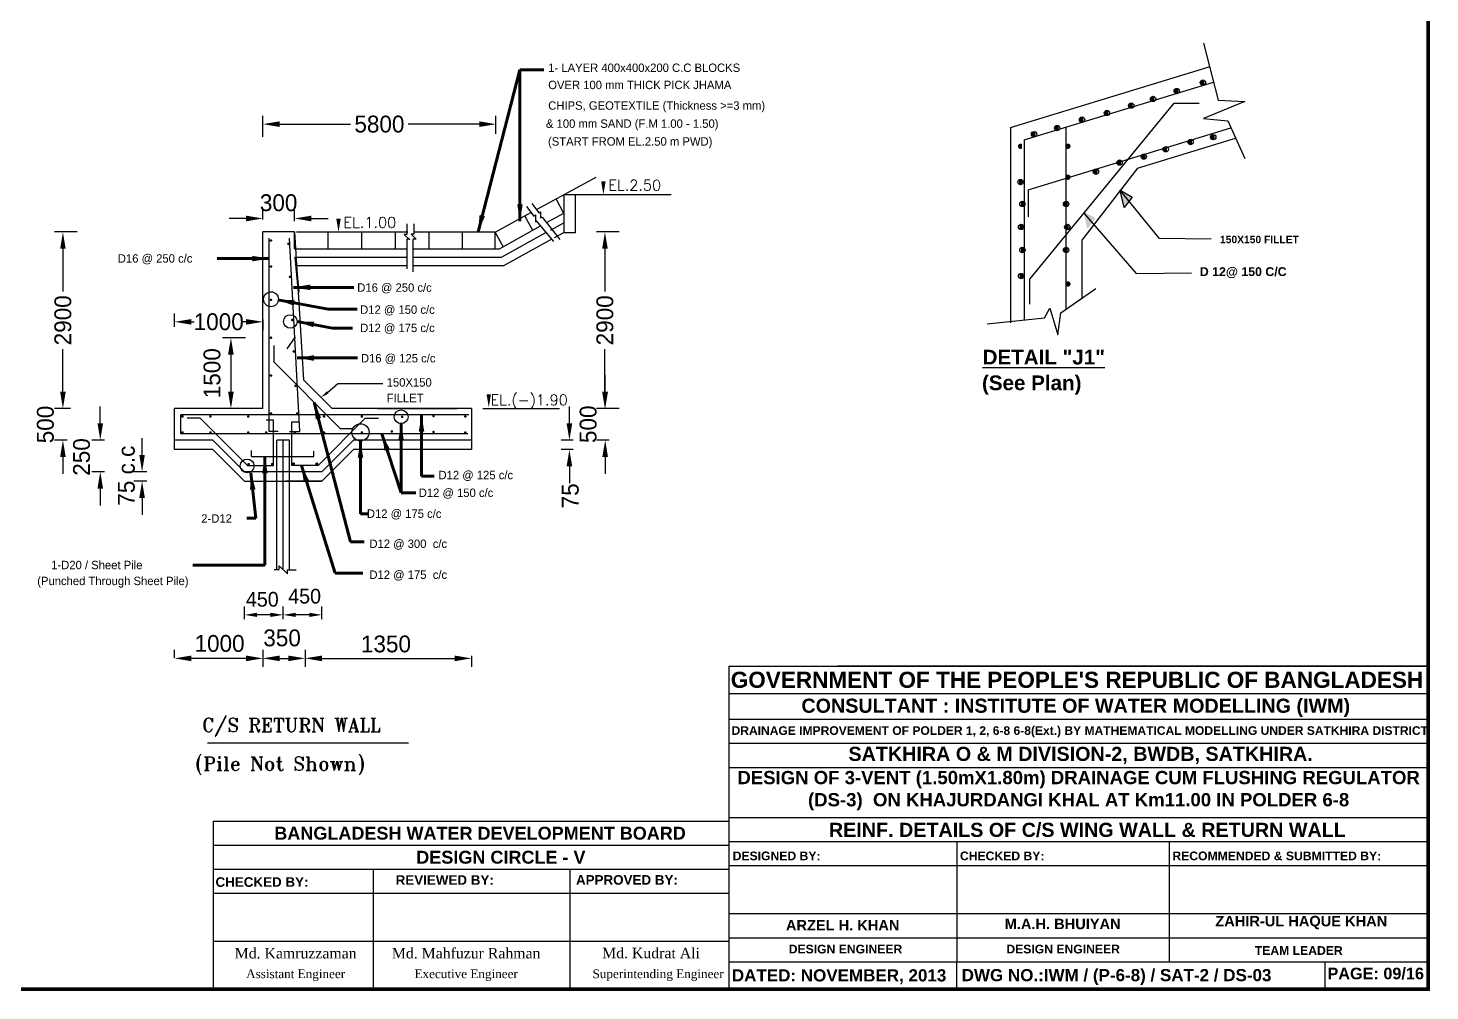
# Model space of a CAD drawing. Extents: x -377620 to 406987, y -326460 to -226264.
# Drawn here: x 224406 to 241071, y -254171 to -242722 of the extents above; entities that cross this region are included whole.
import ezdxf

# ---------------------------------------------------------------- set-up
doc = ezdxf.new("R2010")
doc.units = 0
doc.header["$LTSCALE"] = 300
doc.header["$MEASUREMENT"] = 0
doc.layers.get('DEFPOINTS').update_dxf_attribs({"linetype": 'CONTINUOUS'})
doc.layers.add('Left Bank Profile', color=7, linetype='CONTINUOUS', lineweight=25)
doc.layers.add('LINE', color=7, linetype='CONTINUOUS')
doc.styles.add('BIG', font='ROMANT.SHX')
doc.styles.add('sum', font='arialbd.ttf')
doc.dimstyles.new('3', dxfattribs={"dimtxt": 225, "dimasz": 350, "dimexe": 100, "dimexo": 25, "dimgap": 9, "dimtad": 0, "dimdec": 0, "dimzin": 0, "dimdsep": 46, "dimtxsty": 'Standard', "dimcen": 0, "dimclrd": 5, "dimclre": 6, "dimclrt": 256, "dimadec": 0, "dimazin": 0, "dimtfac": 1, "dimtdec": 0, "dimtofl": 0, "dimtmove": 2, "dimatfit": 3, "dimfxl": 1, "dimtolj": 1, "dimtzin": 0, "dimarcsym": 0})

# ---------------------------------------------------------------- blocks, each defined once
blk = doc.blocks.new('*D777')
at = {"layer": 'DEFPOINTS', "color": 0}
for p in [(225762, -247997), (225845, -247997), (225845, -248109)]:
    blk.add_point(p, dxfattribs=at)
at = {"layer": 'LINE', "color": 7}
for p, q in [((225762, -247797), (225762, -247597)), ((225820, -247997), (225662, -247997)), ((225820, -248109), (225662, -248109)), ((225762, -248309), (225762, -248509))]:
    blk.add_line(p, q, dxfattribs=at)
for points in [[(225729, -247797), (225795, -247797), (225762, -247997)], [(225729, -248309), (225795, -248309), (225762, -248109)]]:
    blk.add_solid(points, dxfattribs=at)
at = {"layer": 'LINE', "color": 7, "insert": (225576, -248044), "char_height": 200, "attachment_point": 5, "rotation": 90}
blk.add_mtext('\\A1;75 c.c', dxfattribs=at)
blk = doc.blocks.new('*D778')
at = {"layer": 'DEFPOINTS', "color": 0}
for p in [(231267, -247247), (231338, -247247), (231338, -247622)]:
    blk.add_point(p, dxfattribs=at)
at = {"layer": 'LINE', "color": 7}
for p, q in [((231267, -247047), (231267, -246847)), ((231313, -247247), (231167, -247247)), ((231313, -247622), (231167, -247622)), ((231267, -247822), (231267, -248022))]:
    blk.add_line(p, q, dxfattribs=at)
for points in [[(231233, -247047), (231300, -247047), (231267, -247247)], [(231233, -247822), (231300, -247822), (231267, -247622)]]:
    blk.add_solid(points, dxfattribs=at)
at = {"layer": 'LINE', "color": 7, "insert": (231065, -247433), "char_height": 200, "attachment_point": 5, "rotation": 90}
blk.add_mtext('\\A1;500', dxfattribs=at)
blk = doc.blocks.new('*D779')
at = {"layer": 'DEFPOINTS', "color": 0}
for p in [(226148, -246215), (226148, -246301), (227198, -246162)]:
    blk.add_point(p, dxfattribs=at)
at = {"layer": 'LINE', "color": 7}
for p, q in [((226148, -246276), (226148, -246115)), ((226348, -246215), (226380, -246215)), ((226998, -246215), (226965, -246215)), ((227198, -246187), (227198, -246315))]:
    blk.add_line(p, q, dxfattribs=at)
for points in [[(226348, -246182), (226348, -246249), (226148, -246215)], [(226998, -246182), (226998, -246249), (227198, -246215)]]:
    blk.add_solid(points, dxfattribs=at)
at = {"layer": 'LINE', "color": 7, "insert": (226673, -246215), "char_height": 200, "attachment_point": 5}
blk.add_mtext('\\A1;1000', dxfattribs=at)
blk = doc.blocks.new('*D780')
at = {"layer": 'DEFPOINTS', "color": 0}
for p in [(225265, -247622), (225340, -247622), (225340, -247997)]:
    blk.add_point(p, dxfattribs=at)
at = {"layer": 'LINE', "color": 7}
for p, q in [((225265, -247422), (225265, -247222)), ((225315, -247622), (225165, -247622)), ((225315, -247997), (225165, -247997)), ((225265, -248197), (225265, -248397))]:
    blk.add_line(p, q, dxfattribs=at)
for points in [[(225232, -247422), (225298, -247422), (225265, -247622)], [(225232, -248197), (225298, -248197), (225265, -247997)]]:
    blk.add_solid(points, dxfattribs=at)
at = {"layer": 'LINE', "color": 7, "insert": (225043, -247822), "char_height": 200, "attachment_point": 5, "rotation": 90}
blk.add_mtext('\\A1;250', dxfattribs=at)
blk = doc.blocks.new('*D781')
at = {"layer": 'DEFPOINTS', "color": 0}
for p in [(224821, -247247), (224896, -247247), (224896, -247622)]:
    blk.add_point(p, dxfattribs=at)
at = {"layer": 'LINE', "color": 7}
for p, q in [((224821, -247047), (224821, -246847)), ((224871, -247247), (224721, -247247)), ((224871, -247622), (224721, -247622)), ((224821, -247822), (224821, -248022))]:
    blk.add_line(p, q, dxfattribs=at)
for points in [[(224788, -247047), (224854, -247047), (224821, -247247)], [(224788, -247822), (224854, -247822), (224821, -247622)]]:
    blk.add_solid(points, dxfattribs=at)
at = {"layer": 'LINE', "color": 7, "insert": (224613, -247436), "char_height": 200, "attachment_point": 5, "rotation": 90}
blk.add_mtext('\\A1;500', dxfattribs=at)
blk = doc.blocks.new('*D782')
at = {"layer": 'DEFPOINTS', "color": 0}
for p in [(224821, -245147), (225017, -245147), (224938, -247247)]:
    blk.add_point(p, dxfattribs=at)
at = {"layer": 'LINE', "color": 7}
for p, q in [((224992, -245147), (224721, -245147)), ((224821, -245347), (224821, -245854)), ((224821, -247047), (224821, -246539)), ((224913, -247247), (224721, -247247))]:
    blk.add_line(p, q, dxfattribs=at)
for points in [[(224788, -245347), (224854, -245347), (224821, -245147)], [(224788, -247047), (224854, -247047), (224821, -247247)]]:
    blk.add_solid(points, dxfattribs=at)
at = {"layer": 'LINE', "color": 7, "insert": (224821, -246197), "char_height": 200, "attachment_point": 5, "rotation": 90}
blk.add_mtext('\\A1;2900', dxfattribs=at)
blk = doc.blocks.new('*D767')
at = {"layer": 'DEFPOINTS', "color": 0}
for p in [(231264, -245147), (231460, -245147), (231460, -247247)]:
    blk.add_point(p, dxfattribs=at)
at = {"layer": 'LINE', "color": 7}
for p, q in [((231435, -245147), (231164, -245147)), ((231264, -245347), (231264, -245854)), ((231264, -247047), (231264, -246539)), ((231435, -247247), (231164, -247247))]:
    blk.add_line(p, q, dxfattribs=at)
for points in [[(231231, -245347), (231298, -245347), (231264, -245147)], [(231231, -247047), (231298, -247047), (231264, -247247)]]:
    blk.add_solid(points, dxfattribs=at)
at = {"layer": 'LINE', "color": 7, "insert": (231264, -246197), "char_height": 200, "attachment_point": 5, "rotation": 90}
blk.add_mtext('\\A1;2900', dxfattribs=at)
blk = doc.blocks.new('*D768')
at = {"layer": 'DEFPOINTS', "color": 0}
for p in [(226148, -250216), (226148, -250236), (227198, -250163)]:
    blk.add_point(p, dxfattribs=at)
at = {"layer": 'LINE', "color": 7}
for p, q in [((226148, -250211), (226148, -250116)), ((226998, -250216), (226348, -250216)), ((227198, -250188), (227198, -250316))]:
    blk.add_line(p, q, dxfattribs=at)
for points in [[(226348, -250183), (226348, -250250), (226148, -250216)], [(226998, -250183), (226998, -250250), (227198, -250216)]]:
    blk.add_solid(points, dxfattribs=at)
at = {"layer": 'LINE', "color": 7, "insert": (226683, -250040), "char_height": 200, "attachment_point": 5}
blk.add_mtext('\\A1;1000', dxfattribs=at)
blk = doc.blocks.new('*D769')
at = {"layer": 'DEFPOINTS', "color": 0}
for p in [(226978, -249699), (226978, -249776), (227438, -249776)]:
    blk.add_point(p, dxfattribs=at)
at = {"layer": 'LINE', "color": 7}
for p, q in [((226978, -249751), (226978, -249599)), ((227438, -249751), (227438, -249599)), ((227288, -249699), (227128, -249699))]:
    blk.add_line(p, q, dxfattribs=at)
for points in [[(227128, -249674), (227128, -249724), (226978, -249699)], [(227288, -249674), (227288, -249724), (227438, -249699)]]:
    blk.add_solid(points, dxfattribs=at)
at = {"layer": 'LINE', "color": 7, "insert": (227191, -249515), "char_height": 175, "attachment_point": 5}
blk.add_mtext('\\A1;450', dxfattribs=at)
blk = doc.blocks.new('*D770')
at = {"layer": 'DEFPOINTS', "color": 0}
for p in [(227198, -250091), (227699, -250091), (227699, -250216)]:
    blk.add_point(p, dxfattribs=at)
at = {"layer": 'LINE', "color": 7}
for p, q in [((227198, -250116), (227198, -250316)), ((227699, -250116), (227699, -250316)), ((227398, -250216), (227499, -250216))]:
    blk.add_line(p, q, dxfattribs=at)
for points in [[(227398, -250183), (227398, -250250), (227198, -250216)], [(227499, -250183), (227499, -250250), (227699, -250216)]]:
    blk.add_solid(points, dxfattribs=at)
at = {"layer": 'LINE', "color": 7, "insert": (227426, -249974), "char_height": 200, "attachment_point": 5}
blk.add_mtext('\\A1;350', dxfattribs=at)
blk = doc.blocks.new('*D771')
at = {"layer": 'DEFPOINTS', "color": 0}
for p in [(227699, -250161), (229678, -250161), (229678, -250216)]:
    blk.add_point(p, dxfattribs=at)
at = {"layer": 'LINE', "color": 7}
for p, q in [((227699, -250186), (227699, -250316)), ((227899, -250216), (229478, -250216)), ((229678, -250186), (229678, -250316))]:
    blk.add_line(p, q, dxfattribs=at)
for points in [[(227899, -250183), (227899, -250250), (227699, -250216)], [(229478, -250183), (229478, -250250), (229678, -250216)]]:
    blk.add_solid(points, dxfattribs=at)
at = {"layer": 'LINE', "color": 7, "insert": (228661, -250046), "char_height": 200, "attachment_point": 5}
blk.add_mtext('\\A1;1350', dxfattribs=at)
blk = doc.blocks.new('*D772')
at = {"layer": 'DEFPOINTS', "color": 0}
for p in [(230842, -247622), (230913, -247622), (230913, -247734)]:
    blk.add_point(p, dxfattribs=at)
at = {"layer": 'LINE', "color": 7}
for p, q in [((230842, -247422), (230842, -247222)), ((230888, -247622), (230742, -247622)), ((230888, -247734), (230742, -247734)), ((230842, -247934), (230842, -248134))]:
    blk.add_line(p, q, dxfattribs=at)
for points in [[(230808, -247422), (230875, -247422), (230842, -247622)], [(230808, -247934), (230875, -247934), (230842, -247734)]]:
    blk.add_solid(points, dxfattribs=at)
at = {"layer": 'LINE', "color": 7, "insert": (230853, -248284), "char_height": 200, "attachment_point": 5, "rotation": 90}
blk.add_mtext('\\A1;75', dxfattribs=at)
blk = doc.blocks.new('*D773')
at = {"layer": 'DEFPOINTS', "color": 0}
for p in [(229969, -243865), (227198, -244040), (229969, -244004)]:
    blk.add_point(p, dxfattribs=at)
at = {"layer": 'LINE', "color": 7}
for p, q in [((227198, -244015), (227198, -243765)), ((229969, -243979), (229969, -243765)), ((227398, -243865), (228241, -243865)), ((229769, -243865), (228926, -243865))]:
    blk.add_line(p, q, dxfattribs=at)
for points in [[(227398, -243831), (227398, -243898), (227198, -243865)], [(229769, -243831), (229769, -243898), (229969, -243865)]]:
    blk.add_solid(points, dxfattribs=at)
at = {"layer": 'LINE', "color": 7, "insert": (228583, -243865), "char_height": 200, "attachment_point": 5}
blk.add_mtext('\\A1;5800', dxfattribs=at)
blk = doc.blocks.new('*D774')
at = {"layer": 'DEFPOINTS', "color": 0}
for p in [(227198, -244986), (227198, -245022), (227573, -245043)]:
    blk.add_point(p, dxfattribs=at)
at = {"layer": 'LINE', "color": 7}
for p, q in [((227198, -244997), (227198, -244886)), ((227573, -245018), (227573, -244886)), ((226998, -244986), (226798, -244986)), ((227773, -244986), (227973, -244986))]:
    blk.add_line(p, q, dxfattribs=at)
for points in [[(226998, -244953), (226998, -245020), (227198, -244986)], [(227773, -244953), (227773, -245020), (227573, -244986)]]:
    blk.add_solid(points, dxfattribs=at)
at = {"layer": 'LINE', "color": 7, "insert": (227385, -244800), "char_height": 200, "attachment_point": 5}
blk.add_mtext('\\A1;300', dxfattribs=at)
blk = doc.blocks.new('*D775')
at = {"layer": 'DEFPOINTS', "color": 0}
for p in [(227438, -249699), (227438, -249776), (227899, -249776)]:
    blk.add_point(p, dxfattribs=at)
at = {"layer": 'LINE', "color": 7}
for p, q in [((227438, -249751), (227438, -249599)), ((227899, -249751), (227899, -249599)), ((227749, -249699), (227588, -249699))]:
    blk.add_line(p, q, dxfattribs=at)
for points in [[(227588, -249674), (227588, -249724), (227438, -249699)], [(227749, -249674), (227749, -249724), (227899, -249699)]]:
    blk.add_solid(points, dxfattribs=at)
at = {"layer": 'LINE', "color": 7, "insert": (227694, -249478), "char_height": 175, "attachment_point": 5}
blk.add_mtext('\\A1;450', dxfattribs=at)
blk = doc.blocks.new('A$C592C3544')
at = {"layer": 'LINE'}
for s, p in [('1- LAYER 400x400x200 C.C BLOCKS', (106, -17)), ('OVER 100 mm THICK PICK JHAMA', (106, -221)), ('CHIPS, GEOTEXTILE (Thickness >=3 mm) ', (106, -466)), ('& 100 mm SAND (F.M 1.00 - 1.50)', (79, -681))]:
    blk.add_text(s, height=100, dxfattribs=at).set_placement(p)
blk = doc.blocks.new('*D776')
at = {"layer": 'DEFPOINTS', "color": 0}
for p in [(227018, -246405), (226818, -247247), (226943, -247247)]:
    blk.add_point(p, dxfattribs=at)
at = {"layer": 'LINE', "color": 7}
for p, q in [((226993, -246405), (226718, -246405)), ((226818, -246605), (226818, -247047)), ((226918, -247247), (226718, -247247))]:
    blk.add_line(p, q, dxfattribs=at)
for points in [[(226784, -246605), (226851, -246605), (226818, -246405)], [(226784, -247047), (226851, -247047), (226818, -247247)]]:
    blk.add_solid(points, dxfattribs=at)
at = {"layer": 'LINE', "color": 7, "insert": (226594, -246826), "char_height": 200, "attachment_point": 5, "rotation": 90}
blk.add_mtext('\\A1;1500', dxfattribs=at)

msp = doc.modelspace()

# ---------------------------------------------------------------- hatches: boundary and pattern name
at = {"layer": 'LINE'}
for points in [[(238078.1136, -243444.4613), (238078.1136, -243498.6532, -0.5871157507), (238029.56, -243471.5573, -0.5871157507)], [(238388.5312, -243343.4924), (238388.5312, -243397.6844, -0.5871157507), (238339.9777, -243370.5884, -0.5871157507)], [(237536.6876, -243617.5508), (237536.6876, -243671.7427, -0.5871157507), (237488.134, -243644.6467, -0.5871157507)], [(237796.5723, -243538.2183), (237796.5723, -243592.4102, -0.5871157507), (237748.0187, -243565.3142, -0.5871157507)], [(236951.9478, -243783.4283), (236951.9478, -243837.6202, -0.5871157507), (236903.3942, -243810.5242, -0.5871157507)], [(237247.9273, -243704.0955), (237247.9273, -243758.2874, -0.5871157507), (237199.3737, -243731.1915, -0.5871157507)], [(236381.6458, -243956.5177), (236381.6458, -244010.7096, -0.5871157507), (236333.0922, -243983.6137, -0.5871157507)], [(236655.9684, -243884.3972), (236655.9684, -243938.5891, -0.5871157507), (236607.4148, -243911.4931, -0.5871157507)], [(236221.3908, -244100.7588), (236221.3908, -244154.9508, -0.5871157507), (236172.8373, -244127.8548, -0.5871157507)], [(236750.4594, -244100.7588), (236750.4594, -244154.9508, 0.5871157507), (236799.013, -244127.8548, 0.5871157507)], [(237946.735, -244136.8191), (237946.735, -244191.011, -0.5871157507), (237898.1815, -244163.9151, -0.5871157507)], [(238242.7145, -244050.2744), (238242.7145, -244104.4663, -0.5871157507), (238194.1609, -244077.3704, -0.5871157507)], [(238511.2545, -243992.578), (238511.2545, -244046.7699, -0.5871157507), (238462.7009, -244019.674, -0.5871157507)], [(237398.09, -244295.4844), (237398.09, -244349.6763, -0.5871157507), (237349.5364, -244322.5804, -0.5871157507)], [(237686.8507, -244223.3639), (237686.8507, -244277.5558, -0.5871157507), (237638.2971, -244250.4598, -0.5871157507)], [(236750.4594, -244468.5741), (236750.4594, -244522.766, 0.5871157507), (236799.013, -244495.6701, 0.5871157507)], [(237116.5487, -244403.6655), (237116.5487, -244457.8574, -0.5871157507), (237067.9952, -244430.7615, -0.5871157507)], [(236187.3761, -244526.2705), (236187.3761, -244580.4624, 0.5871157507), (236235.9297, -244553.3665, 0.5871157507)], [(236209.0335, -244785.9047), (236209.0335, -244840.0966, 0.5871157507), (236257.587, -244813.0006, 0.5871157507)], [(236762.8168, -244785.9047), (236762.8168, -244840.0966, -0.5871157507), (236714.2632, -244813.0006, -0.5871157507)], [(236194.5952, -245059.9628), (236194.5952, -245114.1547, 0.5871157507), (236243.1488, -245087.0587, 0.5871157507)], [(236777.255, -245059.9628), (236777.255, -245114.1547, -0.5871157507), (236728.7014, -245087.0587, -0.5871157507)], [(236209.0335, -245334.0211), (236209.0335, -245388.213, 0.5871157507), (236257.587, -245361.1171, 0.5871157507)], [(236762.8168, -245334.0211), (236762.8168, -245388.213, -0.5871157507), (236714.2632, -245361.1171, -0.5871157507)], [(236194.5952, -245644.1397), (236194.5952, -245698.3316, 0.5871157507), (236243.1488, -245671.2357, 0.5871157507)], [(236750.4594, -245737.8967), (236750.4594, -245792.0886, 0.5871157507), (236799.013, -245764.9926, 0.5871157507)]]:
    msp.add_hatch(color=7, dxfattribs=at).paths.add_polyline_path(points)
h = msp.add_hatch(color=7, dxfattribs=at)
h.paths.add_polyline_path([(236247.7272, -244789.9657, 0.6597190782), (236193.9122, -244813.0006, 0.6597190782), (236247.7272, -244836.0356)])
h.paths.add_polyline_path([(236243.1488, -245087.0587, 1), (236179.474, -245087.0587, 1)])
h.paths.add_polyline_path([(236247.7272, -245338.0822, 0.6597190782), (236193.9122, -245361.1171, 0.6597190782), (236247.7272, -245384.152)])
h = msp.add_hatch(color=7, dxfattribs=at)
h.paths.add_polyline_path([(236777.938, -244813.0006, -0.6597190782), (236724.1231, -244836.0356), (236724.1231, -244789.9657, -0.6597190782)])
h.paths.add_polyline_path([(236728.7014, -245087.0587, -1), (236792.3763, -245087.0587, -1)])
h.paths.add_polyline_path([(236724.1231, -245384.152), (236724.1231, -245338.0822, -0.6597190782), (236777.938, -245361.1171, -0.6597190782)])
h = msp.add_hatch(color=7, dxfattribs=at)
h.paths.add_polyline_path([(237383.5682, -244646.9317), (237499.273, -244713.7432), (237469.5763, -244752.3117)])
h.paths.add_polyline_path([(237499.273, -244713.7432), (237531.59, -244732.4041), (237493.1843, -244781.237), (237469.5763, -244752.3117)])
h.paths.add_polyline_path([(237469.5763, -244752.3117), (237493.1843, -244781.237), (237434.2732, -244856.1423), (237424.4365, -244810.9369)])
h.paths.add_polyline_path([(237390.6324, -244655.587), (237469.5763, -244752.3117), (237424.4365, -244810.9369)])
h = msp.add_hatch(color=7, dxfattribs=at)
h.paths.add_polyline_path([(237062.5722, -244966.2464), (237032.8755, -245004.8149), (236946.8674, -244899.4348)])
h.paths.add_polyline_path([(237056.4835, -245033.7401), (237032.8755, -245004.8149), (237062.5722, -244966.2464), (237094.8893, -244984.9073)])
h.paths.add_polyline_path([(237032.8755, -245004.8149), (237056.4835, -245033.7401), (236997.5724, -245108.6455), (236987.7358, -245063.4401)])
h.paths.add_polyline_path([(236953.9316, -244908.0901), (237032.8755, -245004.8149), (236987.7358, -245063.4401)])

# ---------------------------------------------------------------- linework, layer by layer
at = {"layer": 'LINE', "color": 7}
for p, q in [((238379.4672, -242902.6362), (238552.7234, -243580.5696)), ((236084.6155, -243903.9215), (238445.7029, -243183.1727)), ((236247.7272, -244051.019), (238497.4441, -243364.2674)), ((238026.0552, -243614.3761), (236311.4067, -245706.2085)), ((238026.0552, -243614.3761), (238327.5156, -243614.3761)), ((238870.3598, -243594.9937), (238379.4672, -243796.9315)), ((238552.7234, -243580.5696), (238870.3598, -243594.9937)), ((238379.4672, -243796.9315), (238668.2276, -243825.7799)), ((236084.6155, -243903.9215), (236084.6155, -246226.3358)), ((236293.5497, -244645.6238), (238705.9434, -243909.2132)), ((236743.2403, -243899.758), (236743.2403, -246067.0097)), ((238668.2276, -243825.7799), (238870.3598, -244272.9274)), ((236247.7272, -244051.019), (236247.7272, -246191.5631)), ((237595.6293, -244386.2841), (238760.8152, -244030.5978)), ((237595.6293, -244386.2841), (236934.6888, -245244.679)), ((230457.5068, -244874.7434), (231160.6005, -244496.8758)), ((230776.7784, -244928.8592), (230682.6616, -244753.7372)), ((230776.7784, -244702.3612), (230776.7784, -245155.3573)), ((230776.7784, -244703.1555), (230911.7229, -244703.1555)), ((230911.7229, -244703.1555), (230911.7229, -245155.3573)), ((230911.7229, -244703.1555), (232050.7229, -244703.1555)), ((236293.5497, -244645.6238), (236293.5497, -244964.8577)), ((237381.1914, -244644.0196), (237850.0809, -245218.5188)), ((237383.5682, -244646.9317), (237531.59, -244732.4041)), ((237434.2732, -244856.1423), (237390.0385, -244652.858)), ((237531.59, -244732.4041), (237434.2732, -244856.1423)), ((229968.8791, -245145.6131), (230383.6474, -244914.4381)), ((230306.332, -244951.993), (230403.7013, -245126.6905)), ((230330.3645, -244844.7959), (230417.4095, -244958.5661)), ((230395.1048, -244806.612), (230478.0049, -244920.3822)), ((230415.337, -244958.5661), (230440.207, -244942.0177)), ((230440.207, -244942.0177), (230440.207, -245024.7597)), ((230478.0049, -244920.3822), (230498.7298, -244905.9024)), ((230498.7298, -244905.9024), (230498.7298, -244980.3702)), ((230498.7298, -244980.3702), (230515.3098, -244967.9589)), ((230517.3823, -244970.0275), (230726.9369, -245234.8414)), ((230570.6107, -245035.7117), (230776.7784, -244924.9098)), ((236962.0091, -244927.8705), (237579.7072, -245639.9124)), ((228910.0964, -245049.4183), (228910.0964, -245175.176)), ((228991.2699, -245050.4513), (228991.2699, -245174.5643)), ((230008.9092, -245346.7316), (230496.3957, -245075.0264)), ((230440.207, -245024.7597), (230454.7145, -245014.417)), ((230444.8448, -245013.467), (230652.1222, -245260.9869)), ((230617.9506, -245123.7965), (230776.7784, -245038.4367)), ((227197.6705, -247246.7316), (227197.6705, -245146.7316)), ((227572.6705, -245146.7316), (227197.6705, -245146.7316)), ((227272.6705, -247517.5419), (227272.6705, -245221.7316)), ((227638.4628, -247517.5419), (227514.77, -245221.7316)), ((227572.6705, -245146.7316), (227678.8742, -246905.7324)), ((227572.6705, -245346.7316), (227572.6705, -245146.7316)), ((227598.4572, -245145.6131), (228498.4572, -245145.6131)), ((227972.6705, -245346.7316), (227972.6705, -245146.7316)), ((228372.6705, -245346.7316), (228372.6705, -245146.7316)), ((228399.6768, -245145.6131), (228922.0385, -245145.6131)), ((228772.6705, -245346.7316), (228772.6705, -245146.7316)), ((228910.0963, -245178.2662), (228879.0583, -245178.2662)), ((228879.0583, -245178.2662), (228946.3072, -245240.2238)), ((228910.0964, -245231.0683), (228910.0964, -245583.8414)), ((228939.9503, -245233.6022), (228910.9354, -245233.6022)), ((228960.1824, -245174.5643), (229020.2848, -245232.4837)), ((228991.2699, -245174.5643), (228960.1824, -245174.5643)), ((229008.3427, -245233.6022), (228979.3277, -245233.6022)), ((228979.3277, -245235.6707), (228979.3277, -245620.8414)), ((228991.2699, -245145.6131), (229968.8791, -245145.6131)), ((229020.2848, -245232.4837), (228991.2699, -245232.4837)), ((229172.6705, -245346.7316), (229172.6705, -245146.7316)), ((229572.6705, -245346.7316), (229572.6705, -245146.7316)), ((229956.9369, -245146.7316), (229956.9369, -245346.7316)), ((229956.9369, -245146.7316), (230054.3062, -245321.4291)), ((230034.8953, -245446.7316), (230561.7586, -245153.0794)), ((230060.8814, -245546.7316), (230627.1215, -245231.1324)), ((230665.2905, -245211.8813), (230776.7784, -245151.9637)), ((230911.7229, -245155.3573), (230776.7784, -245155.3573)), ((236934.6888, -245244.679), (236934.6888, -245943.251)), ((237850.0809, -245218.5188), (238469.3686, -245227.3572)), ((227572.6705, -245346.7316), (228486.5151, -245346.7316)), ((227578.6752, -245446.7316), (228486.5151, -245446.7316)), ((227578.6752, -245446.7316), (227616.1068, -245866.1454)), ((227583.9369, -245446.7316), (227624.4628, -245863.8414)), ((227589.9576, -245446.7316), (227620.4628, -245863.8414)), ((228387.7347, -245346.7316), (228910.0964, -245346.7316)), ((228387.7347, -245446.7316), (228910.0964, -245446.7316)), ((228979.3277, -245346.7316), (230008.9092, -245346.7316)), ((228979.3277, -245446.7316), (230034.8953, -245446.7316)), ((227584.6798, -245546.7316), (228486.5151, -245546.7316)), ((228387.7347, -245546.7316), (228910.0964, -245546.7316)), ((228979.3277, -245546.7316), (230060.8814, -245546.7316)), ((237579.7072, -245639.9124), (238237.0009, -245632.0009)), ((236311.4067, -245706.2085), (236311.4067, -246006.3894)), ((236682.287, -246108.3967), (237100.9897, -245819.9145)), ((236487.3739, -246166.0934), (236552.3447, -246050.7003)), ((236552.3447, -246050.7003), (236646.1919, -246368.0309)), ((236646.1919, -246368.0309), (236682.287, -246108.3967)), ((235808.7865, -246238.214), (236487.3739, -246166.0934)), ((227583.4628, -246394.4598), (227481.4628, -246537.4598)), ((227330.8733, -246695.7286), (227330.8733, -246496.2228)), ((227330.8733, -246695.7286), (228118.3733, -247483.2286)), ((227678.8742, -246905.7324), (228019.8735, -247246.7316)), ((227967.5511, -247053.9014), (228089.8894, -246948.6999)), ((228089.8894, -246948.6999), (228625.3601, -246948.6999)), ((226147.6705, -247734.2316), (226147.6705, -247246.7316)), ((227197.6705, -247246.7316), (226147.6705, -247246.7316)), ((229678.2552, -247246.7316), (228019.8735, -247246.7316)), ((228560.8791, -247246.7316), (229507.8791, -247246.7316)), ((229678.2552, -247246.7316), (229678.2552, -247734.2316)), ((229811.8791, -247246.7316), (230724.6349, -247246.7316)), ((226222.6705, -247546.7316), (226222.6705, -247321.7316)), ((227197.6705, -247321.7316), (226222.6705, -247321.7316)), ((226453.1059, -247361.2272), (226297.6102, -247361.2272)), ((227013.6102, -247921.7316), (226453.1059, -247361.2272)), ((227797.6705, -247321.7316), (227197.6705, -247321.7316)), ((227325.7428, -247921.7316), (227325.7428, -247383.4598)), ((227542.9286, -247921.7316), (227542.9286, -247405.4598)), ((229644.8791, -247321.7316), (227797.6705, -247321.7316)), ((227854.5954, -247921.7316), (228415.0998, -247361.2272)), ((228415.0998, -247361.2272), (228570.5954, -247361.2272)), ((226602.8762, -247621.7316), (226147.6705, -247621.7316)), ((229635.8791, -247546.7316), (226222.6705, -247546.7316)), ((226977.8762, -247996.7316), (226602.8762, -247621.7316)), ((227378.4628, -247517.5419), (227272.6705, -247517.5419)), ((227363.2724, -249160.7228), (227363.2724, -247621.7316)), ((227363.2724, -249160.7228), (227363.2724, -247621.7316)), ((227513.2724, -247621.7316), (227363.2724, -247621.7316)), ((227438.2724, -249161.1168), (227438.2724, -247621.7316)), ((227513.2724, -249164.7228), (227513.2724, -247621.7316)), ((227514.77, -247517.5419), (227638.4628, -247517.5419)), ((227898.6685, -247996.7316), (228273.6685, -247621.7316)), ((228118.3733, -247483.2286), (228251.8791, -247483.2286)), ((229678.2552, -247621.7316), (228273.6685, -247621.7316)), ((226602.8762, -247734.2316), (226147.6705, -247734.2316)), ((226977.8762, -248109.2316), (226602.8762, -247734.2316)), ((227062.48, -247817.9816), (227062.48, -247744.4598)), ((227805.2724, -247817.9816), (227805.2724, -247752.4598)), ((227898.6685, -248109.2316), (228273.6685, -247734.2316)), ((229678.2552, -247734.2316), (228273.6685, -247734.2316)), ((227013.6102, -247921.7316), (227325.7428, -247921.7316)), ((227062.48, -247817.9816), (227805.2724, -247817.9816)), ((227854.5954, -247921.7316), (227542.4628, -247921.7316)), ((227898.6685, -247996.7316), (226977.8762, -247996.7316)), ((226977.8762, -248109.2316), (227898.6685, -248109.2316)), ((227898.6685, -248109.2316), (227467.3762, -248109.2316)), ((241049.6461, -250307.5419), (241049.6461, -254149.2735)), ((226576.9495, -254149.2735), (241049.6461, -254149.2735))]:
    msp.add_line(p, q, dxfattribs=at)
at = {"layer": 'LINE'}
for p, q in [((227325.7428, -247383.4598), (227235.4628, -247383.4598)), ((227542.9286, -247405.4598), (227634.4628, -247405.4598))]:
    msp.add_line(p, q, dxfattribs=at)
at = {"layer": 'LINE', "color": 7, "lineweight": 40, "const_width": 42.8247}
msp.add_lwpolyline([(212588, -254149.2735), (241049.6461, -254149.2735), (241049.6461, -234022.8237), (212588, -234022.8237)], close=True, dxfattribs=at)
at = {"layer": 'LINE', "color": 7, "const_width": 15}
for points in [[(227301.9844, -245248.1789, -1), (227286.9844, -245248.1789, -1)], [(227509.0561, -245286.9755, -1), (227494.0561, -245286.9755, -1)], [(227301.9844, -245558.1384, -1), (227286.9844, -245558.1384, -1)], [(227528.0561, -245680.4231, -1), (227513.0561, -245680.4231, -1)], [(227301.9844, -245954.1384, -1), (227286.9844, -245954.1384, -1)], [(227555.0561, -246193.158, -1), (227540.0561, -246193.158, -1)], [(227301.9844, -246404.1384, -1), (227286.9844, -246404.1384, -1)], [(227572.0561, -246566.7863, -1), (227557.0561, -246566.7863, -1)], [(227301.9844, -246854.1384, -1), (227286.9844, -246854.1384, -1)], [(227594.0561, -246976.1887, -1), (227579.0561, -246976.1887, -1)], [(227301.9844, -247304.1384, -1), (227286.9844, -247304.1384, -1)], [(227613.0561, -247304.1384, -1), (227598.0561, -247304.1384, -1)], [(226249.2791, -247340.5, -1), (226234.2791, -247340.5, -1)], [(226581.5, -247340.5, -1), (226566.5, -247340.5, -1)], [(227031.5, -247340.5, -1), (227016.5, -247340.5, -1)], [(227931.5, -247340.5, -1), (227916.5, -247340.5, -1)], [(228381.5, -247340.5, -1), (228366.5, -247340.5, -1)], [(228860.5, -247344.5, -1), (228845.5, -247344.5, -1)], [(229234.3592, -247334.9175, -1), (229219.3592, -247334.9175, -1)], [(229611.5, -247340.5, -1), (229596.5, -247340.5, -1)], [(226249.2791, -247530.7556, -1), (226234.2791, -247530.7556, -1)], [(226581.5, -247530.7556, -1), (226566.5, -247530.7556, -1)], [(227031.5, -247530.7556, -1), (227016.5, -247530.7556, -1)], [(227245.6346, -247530.7556, -1), (227230.6346, -247530.7556, -1)], [(227586.3823, -247530.7556, -1), (227571.3823, -247530.7556, -1)], [(227931.5, -247530.7556, -1), (227916.5, -247530.7556, -1)], [(228381.5, -247530.7556, -1), (228366.5, -247530.7556, -1)], [(228737.5, -247518.7556, -1), (228722.5, -247518.7556, -1)], [(229234.3592, -247525.1731, -1), (229219.3592, -247525.1731, -1)], [(229611.5, -247530.7556, -1), (229596.5, -247530.7556, -1)], [(227035.9977, -247906.5064, -1), (227020.9977, -247906.5064, -1)], [(227314.9977, -247906.5064, -1), (227299.9977, -247906.5064, -1)], [(227565.6837, -247902.7108, -1), (227550.6837, -247902.7108, -1)], [(227573.5858, -247900.9964, -1), (227558.5858, -247900.9964, -1)], [(227842.478, -247902.7108, -1), (227827.478, -247902.7108, -1)], [(227850.3801, -247900.9964, -1), (227835.3801, -247900.9964, -1)]]:
    msp.add_lwpolyline(points, format="xyb", close=True, dxfattribs=at)
at = {"layer": 'LINE', "color": 7}
for points in [[(241049.6461, -248167.5378), (241049.6461, -250449.6501)], [(227330.9809, -249160.7228), (227389.9809, -249160.7228), (227389.9809, -249115.7228), (227489.9809, -249209.7228), (227489.9809, -249164.7228), (227592.9809, -249164.7228)], [(228396.5414, -254149.2735), (241049.6461, -254149.2735), (241049.6461, -249198.8209)], [(232736.5493, -250307.5419), (241049.6461, -250307.5419)], [(232736.5493, -250307.5419), (232736.5493, -254149.2735)], [(241049.6461, -250307.5419), (234029.4132, -250307.5419)], [(241049.6461, -250307.5419), (234029.4132, -250307.5419)], [(232736.5493, -250635.4269), (241049.6461, -250635.4269)], [(232736.5493, -250937.5807), (241049.6461, -250937.5807)], [(232736.5493, -251223.0875), (241049.6461, -251223.0875)], [(232736.5493, -251512.4979), (241049.6461, -251512.4979)], [(232736.5493, -252109.6052), (241049.6461, -252109.6052)], [(226607.0138, -252150.7257), (232736.5493, -252150.7257)], [(226607.0138, -252150.7257), (226607.0138, -254149.2735)], [(226607.0138, -252436.2325), (232736.5493, -252436.2325)], [(232736.5493, -252395.112), (241049.6461, -252395.112)], [(235447.4606, -252395.112), (235447.4606, -253822.6462)], [(237970.6862, -252395.112), (237970.6862, -253822.6462)], [(226607.0138, -252721.7393), (232736.5493, -252721.7393)], [(228507.6791, -252725.9729), (228507.6791, -254153.5071)], [(230848.826, -254149.2735), (230848.826, -252721.7393)], [(232736.5493, -252680.6189), (241049.6461, -252680.6189)], [(226607.0138, -253007.2462), (232736.5493, -253007.2462)], [(232736.5493, -253251.6325), (241049.6461, -253251.6325)], [(226607.0138, -253578.2598), (232736.5493, -253578.2598)], [(232736.5493, -253537.1393), (241049.6461, -253537.1393)], [(232736.5493, -253822.6462), (241049.6461, -253822.6462)], [(235447.4606, -254149.2735), (235447.4606, -253822.6462)], [(239824.5104, -254149.2735), (239824.5104, -253822.6462)], [(226607.0138, -254149.2735), (241049.6461, -254149.2735)]]:
    msp.add_lwpolyline(points, dxfattribs=at)
at = {"layer": 'LINE', "color": 7, "const_width": 16}
msp.add_lwpolyline([(226538.902, -251224.2855), (228928.9878, -251224.2855)], dxfattribs=at)
at = {"layer": 'LINE', "color": 7}
for centre, radius in [((238061.3974, -243471.5573), 31.8374), ((238371.8151, -243370.5884), 31.8374), ((237519.9714, -243644.6467), 31.8374), ((237779.8562, -243565.3142), 31.8374), ((236935.2316, -243810.5242), 31.8374), ((237231.2111, -243731.1915), 31.8374), ((236364.9297, -243983.6137), 31.8374), ((236639.2522, -243911.4931), 31.8374), ((237930.0189, -244163.9151), 31.8374), ((238225.9983, -244077.3704), 31.8374), ((238494.5383, -244019.674), 31.8374), ((237381.3738, -244322.5804), 31.8374), ((237670.1346, -244250.4598), 31.8374), ((237099.8326, -244430.7615), 31.8374), ((236204.0923, -244553.3665), 31.8374), ((236225.7496, -244813.0006), 31.8374), ((236746.1006, -244813.0006), 31.8374), ((236211.3114, -245087.0587), 31.8374), ((236760.5389, -245087.0587), 31.8374), ((236225.7496, -245361.1171), 31.8374), ((236746.1006, -245361.1171), 31.8374), ((236211.3114, -245671.2357), 31.8374), ((227294.4844, -245946.1384), 88.6982), ((227524.5197, -246210.6066), 80.6457), ((228841, -247343.5), 82.1029), ((228358, -247528.7556), 101.6026), ((227011.0063, -247928.5495), 81.8041)]:
    msp.add_circle(centre, radius, dxfattribs=at)
for points in [[(231271.9729, -244545.6555), (231219.4729, -244545.6555), (231245.7229, -244703.1555)], [(228123.1291, -244988.1131), (228070.6291, -244988.1131), (228096.8791, -245145.6131)], [(227977.4049, -247067.3432), (227957.6974, -247040.4596), (227886.9004, -247113.0238)], [(229856.8416, -247075.3678), (229909.3416, -247075.3678), (229883.0916, -247232.8678)]]:
    msp.add_solid(points, dxfattribs=at)

# ---------------------------------------------------------------- block references
msp.add_blockref('A$C592C3544', (230483.7229, -243227.3573), dxfattribs=at)

# ---------------------------------------------------------------- texts
at = {"layer": 'Left Bank Profile', "insert": (236908.517, -251156.9039), "char_height": 102.574705, "width": 8626.366243, "attachment_point": 8}
msp.add_mtext('{\\fArial|b1|i0|c0|p34;DRAINAGE IMPROVEMENT OF POLDER 1, 2, 6-8 6-8(Ext.) BY MATHEMATICAL MODELLING UNDER SATKHIRA DISTRICT}', dxfattribs=at)
at = {"layer": 'LINE', "color": 7}
for s, p in [('(START FROM EL.2.50 m PWD)', (230587.2049, -244120.4828)), ('D16 @ 250 c/c', (225473.6282, -245511.3039)), ('D16 @ 250 c/c', (228319.3932, -245857.6001)), ('D12 @ 150 c/c', (228354.3127, -246119.9633)), ('D12 @ 175 c/c', (228354.3127, -246336.9633)), ('D16 @ 125 c/c', (228363.3932, -246697.6001)), ('150X150 ', (228669.5854, -246985.3528)), ('FILLET', (228669.2034, -247170.5907)), ('D12 @ 125 c/c', (229285.4504, -248086.5673)), ('D12 @ 150 c/c', (229050.4504, -248297.5673)), ('D12 @ 175 c/c', (228434.3375, -248545.4498)), ('2-D12', (226465.4409, -248603.411)), ('D12 @ 300  c/c', (228464.0339, -248903.5323)), ('1-D20 / Sheet Pile', (224681.4409, -249156.411)), ('(Punched Through Sheet Pile)', (224515.4409, -249345.411)), ('D12 @ 175  c/c', (228464.0339, -249271.5323))]:
    msp.add_text(s, height=100, dxfattribs=at).set_placement(p)
at = {"layer": 'LINE', "color": 7, "style": 'BIG'}
for s, height, p in [('EL.2.50', 126, (231305.0223, -244653.7794)), ('EL.1.00', 126, (228156.1785, -245096.237)), ('EL.(-)1.90', 126, (229904.1785, -247206.8151)), ('C/S RETURN WALL', 160, (226474.4887, -251089.2329)), ('(Pile Not Shown)', 160, (226393.9878, -251547.6637))]:
    msp.add_text(s, height=height, dxfattribs=at).set_placement(p)
at = {"layer": 'LINE', "color": 7, "attachment_point": 1, "style": 'sum'}
for s, insert, char_height, width in [('150X150 FILLET', (238574.9964, -245192.3212), 87.512036, 1346.705135), ('{\\LDETAIL "J1"}', (235753.5897, -246547.2126), 175.024072, 2795.642268), ('(See Plan)', (235746.1289, -246852.7642), 175.02407, 2795.642268)]:
    msp.add_mtext(s, dxfattribs=dict(at, insert=insert, char_height=char_height, width=width))
at = {"layer": 'LINE', "color": 7, "insert": (238335.4348, -245630.3889), "char_height": 105.014443, "attachment_point": 4, "style": 'sum'}
msp.add_mtext('D 12@ 150 C/C', dxfattribs=at)
at = {"layer": 'LINE', "color": 7}
for s, insert, char_height, width, attachment_point in [("{\\fArial|b1|i0|c0|p34;\\H0.8x;GOVERNMENT OF THE PEOPLE'S REPUBLIC OF BANGLADESH}", (236875.2158, -250569.5171), 239.640529, 8869.838981, 8), ('{\\fArial|b1|i0|c0|p34;\\H1.094x;CONSULTANT : INSTITUTE OF WATER MODELLING (IWM)}', (236860.6334, -250913.7207), 153.369939, 8869.838981, 8), ('{\\fArial|b1|i0|c0|p34;SATKHIRA O & M DIVISION-2, BWDB, SATKHIRA.}', (236918.6111, -251473.4721), 167.74837, 8869.838981, 8), ('{\\fArial|b1|i0|c0|p34;DESIGN OF 3-VENT (1.50mX1.80m) DRAINAGE CUM FLUSHING REGULATOR  (DS-3)  ON KHAJURDANGI KHAL AT Km11.00 IN POLDER 6-8}', (236894.7917, -252023.0976), 157.8834242, 8183.069714, 8), ('{\\fArial|b1|i0|c0|p34;BANGLADESH WATER DEVELOPMENT BOARD}', (229779.557, -252373.9036), 153.369939, 8869.838981, 8), ('{\\fArial|b1|i0|c0|p34;REINF. DETAILS OF C/S WING WALL & RETURN WALL}', (236998.4012, -252344), 167.74837, 8869.838981, 8), ('{\\fArial|b1|i0|c0|p34;DESIGN CIRCLE - V}', (230026.9874, -252659.4104), 153.369939, 8869.838981, 8), ('{\\fArial|b1|i0|c0|p34;DESIGNED BY:}', (233304.4853, -252618.0331), 103.524709, 10643.806777, 8), ('{\\fArial|b1|i0|c0|p34;CHECKED BY:}', (235986.2357, -252618.0331), 103.524709, 10643.806777, 8), ('{\\fArial|b1|i0|c0|p34;RECOMMENDED & SUBMITTED BY:}', (239250.3413, -252618.0331), 103.524709, 10643.806777, 8), ('{\\fArial|b1|i0|c0|p34;REVIEWED BY:}', (229359.7109, -252908.7403), 113.877179, 11708.187455, 8), ('{\\fArial|b1|i0|c0|p34;APPROVED BY:}', (231525.4325, -252908.7403), 113.877179, 11708.187455, 8), ('{\\fArial|b1|i0|c0|p34;CHECKED BY:}', (227187.347, -252934.1392), 113.877179, 11708.187455, 8), ('{\\fArial|b1|i0|c0|p34;ZAHIR-UL HAQUE KHAN}', (239541.4996, -253437.5586), 124.22965, 12772.568133, 8), ('{\\fArial|b1|i0|c0|p34;ARZEL H. KHAN}', (234090.0175, -253451.4545), 124.22965, 12772.568133, 8), ('{\\fArial|b1|i0|c0|p34;M.A.H. BHUIYAN}', (236704.9876, -253437.5586), 124.22965, 12772.568133, 8), ('{\\fArial|b1|i0|c0|p34;DESIGN ENGINEER}', (234123.4517, -253725.8251), 103.524709, 10643.806777, 8), ('{\\fArial|b1|i0|c0|p34;DESIGN ENGINEER}', (236710.6517, -253725.8251), 103.524709, 10643.806777, 8), ('{\\fTimes New Roman|b0|i0|c0|p18;Md. Kamruzzaman}', (227587.2514, -253786.7587), 124.22965, 12772.568133, 8), ('{\\fTimes New Roman|b0|i0|c0|p18;Md. Mahfuzur Rahman}', (229614.2514, -253786.7587), 124.22965, 12772.568133, 8), ('{\\fTimes New Roman|b0|i0|c0|p18;Md. Kudrat Ali}', (231811.9138, -253784.4067), 124.22965, 12772.568133, 8), ('{\\fArial|b1|i0|c0|p34;TEAM LEADER}', (239511.4133, -253741.3483), 103.524709, 10643.806777, 8), ('{\\fTimes New Roman|b0|i0|c0|p18;Assistant Engineer}', (227587.2514, -254052.6127), 103.524709, 10643.806777, 8), ('{\\fTimes New Roman|b0|i0|c0|p18;Executive Engineer}', (229614.2514, -254052.6127), 103.524709, 10643.806777, 8), ('{\\fTimes New Roman|b0|i0|c0|p18;Superintending Engineer}', (231895.6431, -254052.6127), 103.524709, 10643.806777, 8), ('{\\fArial|b1|i0|c0|p34;DATED: NOVEMBER, 2013}', (232772.8193, -253912.6828), 144.663564, 14873.464002, 1), ('{\\fArial|b1|i0|c0|p34;DWG NO.:IWM / (P-6-8) / SAT-2 / DS-03}', (235504.3415, -253909.8604), 144.663564, 14727.900004, 1), ('{\\fArial|b1|i0|c0|p34;   PAGE: 09/16}', (239692.2931, -253893.8403), 138.032945, 14191.74237, 1)]:
    msp.add_mtext(s, dxfattribs=dict(at, insert=insert, char_height=char_height, width=width, attachment_point=attachment_point))

# ---------------------------------------------------------------- dimensions: what is measured, and where the dimension line sits
for base, p1, p2, text, picture, middle in [((229968.8791, -243864.7228), (227197.6705, -244039.7228), (229968.8791, -244003.7316), '5800', '*D773', (228583.2748, -243864.7228)), ((226147.6705, -246215.3918), (227197.6705, -246162.3393), (226147.6705, -246300.7228), '1000', '*D779', (226672.6705, -246215.3918))]:
    dim = msp.add_linear_dim(base=base, p1=p1, p2=p2, text=text, dimstyle='3', override={"dimtxt": 200, "dimasz": 200, "dimclrd": 7, "dimclre": 7, "dimclrt": 7, "dimlwd": 65535, "dimlwe": 65535}, dxfattribs=at)
    dim.commit()
    dim.dimension.update_dxf_attribs({"geometry": picture, "text_midpoint": middle})
for base, p1, p2, text, override, picture, middle in [((227197.6705, -244986.4852), (227572.6705, -245042.8681), (227197.6705, -245021.8261), '300', {"dimtxt": 200, "dimasz": 200, "dimclrd": 7, "dimclre": 7, "dimclrt": 7, "dimlwd": 65535, "dimlwe": 65535}, '*D774', (227385.1705, -244799.7228)), ((226977.8762, -249699.2938), (227438.2724, -249775.5196), (226977.8762, -249775.5196), '450', {"dimtxt": 175, "dimasz": 150, "dimclrd": 7, "dimclre": 7, "dimclrt": 7, "dimlwd": 65535, "dimlwe": 65535}, '*D769', (227190.6685, -249515.4598)), ((227438.2724, -249699.2938), (227898.6685, -249775.5196), (227438.2724, -249775.5196), '450', {"dimtxt": 175, "dimasz": 150, "dimclrd": 7, "dimclre": 7, "dimclrt": 7, "dimlwd": 65535, "dimlwe": 65535}, '*D775', (227694.4628, -249478.4598)), ((226147.6705, -250216.4034), (227197.6705, -250163.3508), (226147.6705, -250235.9944), '1000', {"dimtxt": 200, "dimasz": 200, "dimclrd": 7, "dimclre": 7, "dimclrt": 7, "dimlwd": 65535, "dimlwe": 65535}, '*D768', (226683.4628, -250040.4598)), ((227699.4628, -250216.4034), (227197.6705, -250091.3673), (227699.4628, -250091.3673), '350', {"dimtxt": 200, "dimasz": 200, "dimclrd": 7, "dimclre": 7, "dimclrt": 7, "dimlwd": 65535, "dimlwe": 65535}, '*D770', (227426.4628, -249974.4598)), ((229678.2552, -250216.3853), (227699.4628, -250161.2341), (229678.2552, -250161.2341), '1350', {"dimtxt": 200, "dimasz": 200, "dimclrd": 7, "dimclre": 7, "dimclrt": 7, "dimlwd": 65535, "dimlwe": 65535}, '*D771', (228661.4628, -250046.4598))]:
    dim = msp.add_linear_dim(base=base, p1=p1, p2=p2, text=text, dimstyle='3', override=override, dxfattribs=at)
    dim.commit()
    dim.dimension.update_dxf_attribs({"geometry": picture, "text_midpoint": middle, "dimtype": 160})
for base, p1, p2, picture, middle in [((224820.913, -245146.7316), (224937.8791, -247246.7316), (225016.546, -245146.7316), '*D782', (224820.913, -246196.7316)), ((231264.4439, -245146.7316), (231460.0769, -247246.7316), (231460.0769, -245146.7316), '*D767', (231264.4439, -246196.7316))]:
    dim = msp.add_linear_dim(base=base, p1=p1, p2=p2, angle=270, text='2900', dimstyle='3', override={"dimtxt": 200, "dimasz": 200, "dimclrd": 7, "dimclre": 7, "dimclrt": 7, "dimlwd": 65535, "dimlwe": 65535}, dxfattribs=at)
    dim.commit()
    dim.dimension.update_dxf_attribs({"geometry": picture, "text_midpoint": middle})
for base, p1, p2, angle, text, picture, middle in [((226817.6705, -247246.7316), (227017.6705, -246405.4598), (226942.6705, -247246.7316), 90, '1500', '*D776', (226594.4628, -246826.0957)), ((224820.913, -247246.7316), (224896.1565, -247621.7316), (224896.1565, -247246.7316), 270, '500', '*D781', (224613.4628, -247435.7228)), ((231266.5037, -247246.7316), (231337.5436, -247621.7316), (231337.5436, -247246.7316), 270, '500', '*D778', (231065.4628, -247432.7228)), ((225264.913, -247621.7316), (225340.1565, -247996.7316), (225340.1565, -247621.7316), 270, '250', '*D780', (225043.4628, -247821.7316)), ((230841.5037, -247621.7316), (230912.5436, -247734.2316), (230912.5436, -247621.7316), 270, '75', '*D772', (230852.8791, -248283.7228)), ((225761.8791, -247996.7316), (225845.0248, -248109.2316), (225845.0248, -247996.7316), 90, '75 c.c', '*D777', (225576.4628, -248044.4598))]:
    dim = msp.add_linear_dim(base=base, p1=p1, p2=p2, angle=angle, text=text, dimstyle='3', override={"dimtxt": 200, "dimasz": 200, "dimclrd": 7, "dimclre": 7, "dimclrt": 7, "dimlwd": 65535, "dimlwe": 65535}, dxfattribs=at)
    dim.commit()
    dim.dimension.update_dxf_attribs({"geometry": picture, "text_midpoint": middle, "dimtype": 160})

# ---------------------------------------------------------------- leaders
for points in [[(229755.7229, -245145.6131), (230253.7229, -243219.3573)], [(230253.7229, -245016.3573), (230253.7229, -243219.3573), (230536.7229, -243219.3573)], [(227272.6705, -245463.7228), (226653.7229, -245463.7228)], [(227560.4628, -245805.0428), (228277.3932, -245805.0428)], [(227374.8095, -245953.4598), (227975.8791, -246065.7228), (228316.8791, -246065.7228)], [(227605.1653, -246210.6066), (228027.4628, -246288.4598), (228263.4628, -246288.4598)], [(227604.4628, -246645.0428), (228321.3932, -246645.0428)], [(227807.3733, -247172.2286), (228237.8791, -248829.7228), (228403.8791, -248829.7228)], [(228841, -247425.6029), (228841, -248246.4598), (229016.4628, -248246.4598)], [(229083.8851, -247321.7316), (229083.8851, -248048.8404), (229234.992, -248048.8404)], [(228358, -247630.3582), (228358, -248499.4598), (228453.4628, -248499.4598)], [(228613.4628, -247546.7316), (228841, -248246.4598), (229016.4628, -248246.4598)], [(227221.4628, -247817.9816), (227221.4628, -249109.4598), (226363.4628, -249109.4598)], [(227655.4628, -247921.7316), (228058.4628, -249202.7228), (228386.8791, -249202.7228)], [(227056.2071, -248010.3536), (227114.4628, -248547.4598), (227008.4628, -248547.4598)]]:
    msp.add_leader(points, dimstyle='3', override={"dimtxt": 200, "dimasz": 200, "dimclrd": 7, "dimclre": 7, "dimclrt": 7, "dimlwd": 65535, "dimlwe": 65535}, dxfattribs=at)

doc.saveas('drawing.dxf')
